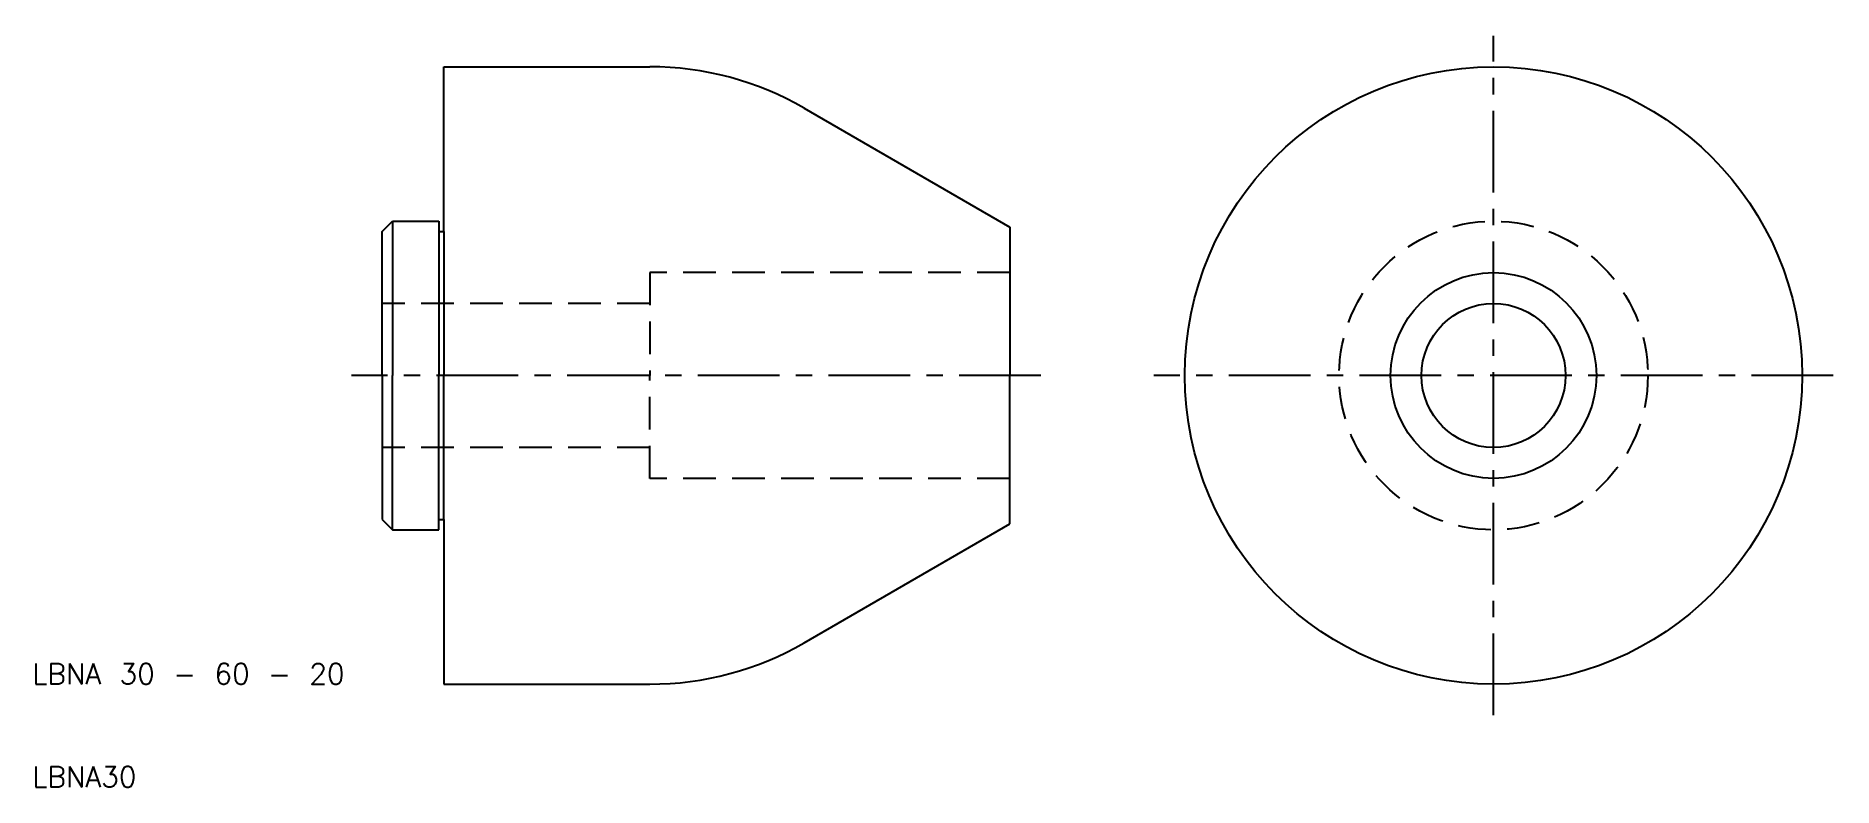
# Model space of a CAD drawing. Extents: x 10 to 185, y 10 to 83.
import ezdxf

# ---------------------------------------------------------------- set-up
doc = ezdxf.new("R2010")
doc.units = 0
doc.header["$LTSCALE"] = 0.25
doc.linetypes.add('CENTER', pattern=[50.8, 31.75, -6.35, 6.35, -6.35])
doc.linetypes.add('DASHED', pattern=[19.05, 12.7, -6.35])
doc.layers.get('0').update_dxf_attribs({"linetype": 'CONTINUOUS'})
doc.layers.add('CENTER', color=1, linetype='CENTER')
doc.styles.get("Standard").update_dxf_attribs({"font": 'txt.shx', "bigfont": 'extfont.shx'})

msp = doc.modelspace()

# ---------------------------------------------------------------- linework, layer by layer
for p, q in [((50, 64), (50, 80)), ((50, 80), (70, 80)), ((85, 75.98), (105, 64.43)), ((44, 64), (45, 65)), ((45, 65), (45, 50)), ((45, 65), (49.5, 65)), ((49.5, 65), (49.5, 64)), ((44, 50), (44, 64)), ((49.5, 64), (49.5, 50)), ((49.5, 64), (50, 64)), ((50, 64), (50, 50)), ((105, 64.43), (105, 50)), ((44, 50), (44, 36)), ((45, 35), (45, 50)), ((49.5, 36), (49.5, 50)), ((50, 36), (50, 50)), ((105, 35.57), (105, 50)), ((44, 36), (45, 35)), ((45, 35), (49.5, 35)), ((49.5, 35), (49.5, 36)), ((49.5, 36), (50, 36)), ((50, 36), (50, 20)), ((85, 24.02), (105, 35.57)), ((50, 20), (70, 20))]:
    msp.add_line(p, q)
at = {"color": 3, "linetype": 'DASHED'}
for p, q in [((105, 60), (70, 60)), ((70, 60), (70, 50)), ((70, 57), (44, 57)), ((70, 40), (70, 50)), ((70, 43), (44, 43)), ((105, 40), (70, 40))]:
    msp.add_line(p, q, dxfattribs=at)
for radius in [30, 10, 7]:
    msp.add_circle((152, 50), radius)
msp.add_circle((152, 50), 15, dxfattribs=at)
for start, end in [(60, 90), (270, 300)]:
    msp.add_arc((70, 50), 30, start, end)
at = {"layer": 'CENTER', "color": 1, "linetype": 'CENTER'}
for p, q in [((152, 17), (152, 83)), ((108, 50), (41, 50)), ((185, 50), (119, 50))]:
    msp.add_line(p, q, dxfattribs=at)

# ---------------------------------------------------------------- texts
for s, p in [('LBNA 30 - 60 - 20', (10, 20)), ('LBNA30', (10, 10))]:
    msp.add_text(s, height=2).set_placement(p)

doc.saveas('drawing.dxf')
